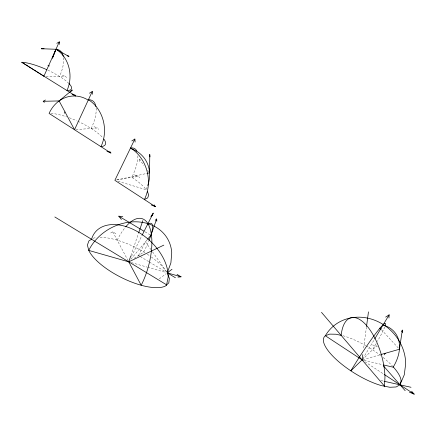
<?xml version="1.0" encoding="UTF-8"?>
<svg xmlns="http://www.w3.org/2000/svg" width="436" height="436" viewBox="0 0 436 436"><rect width="100%" height="100%" fill="white"/><g stroke="black" fill="none" stroke-linecap="round" stroke-linejoin="round"><path stroke-width="0.33" stroke-dasharray="2.18 1.64" d="M363.678 348.01L366.42 327.3M130.914 255.491L138.452 233.445M135.689 177.098L136.381 175.692M131.487 256.384L141.858 235.74M138.561 255.485L145.455 241.822L150.938 249.594M362.801 358.752L374.295 339.59M130.882 259.278L147.123 239.827M362.103 359.913L376.524 345.917L378.47 348.097M159.238 278.893L166.165 273.677M134.195 258.314L143.657 252.188A44.734 8.731 -58.9 0 0 148.867 240.803M110.722 232.988L112.777 231.865L116.701 234.23M362.747 359.733L380.099 354.773M116.821 179.905L146.283 173.555M116.859 179.97L138.381 176.106L139.645 177.839M75.869 129.639L97.702 127.933L98.743 129.378M46.025 76.18L65.645 76.474L66.485 77.619M139.634 161.565L139.155 159.02L140.823 159.129M380.792 380.519L383.429 381.108M342.898 335.775L344.053 336.031A44.815 14.71 31.8 0 1 365.733 345.644M364.071 360.376L382.356 364.627M372.551 344.941L376.524 345.917M131.35 262.592L147.003 267.072M147.657 267.257L165.92 272.484M118.042 181.283L146.158 189.742L143.978 186.935L138.664 182.144L131.836 177.283A37.409 13.745 -56.9 0 0 137.88 155.832M134.402 174.885L138.381 176.106M93.974 126.718L97.702 127.933M62.283 75.303L65.645 76.474M145.046 231.843L150.295 234.977M138.501 255.452L139.7 256.177M140.272 256.526L148.85 261.704M149.423 262.047L166.002 272.064M364.932 361.771L383.571 374.028M381.337 329.567L398.52 348.266M166.383 271.748L162.563 266.723A45.202 16.595 26.8 0 0 150.594 256.45M139.155 159.02L143.967 165.397M147.581 170.182L148.785 171.779M152.507 251.817L166.617 271.797M112.777 231.865L128.429 261.262M366.305 345.977A44.815 14.71 31.8 0 1 380.563 355.454M383.135 357.482A44.815 14.71 31.8 0 1 392.738 366.365M384.754 326.924A43.3 3.652 -57.3 0 1 377.462 341.355M376.23 343.508A43.3 3.652 -57.3 0 1 372.529 349.792M147.036 187.344A36.88 31.092 -34.1 0 1 145.973 189.687M96.127 108.074A34.144 14.492 -57.4 0 1 91.228 128.44M50.93 113.425A34.041 9.385 24.9 0 1 66.773 116.881M69.291 117.764A34.041 9.385 24.9 0 1 76.567 120.712M77.766 121.257A34.041 9.385 24.9 0 1 84.29 124.473L91.397 128.598A34.041 9.385 24.9 0 1 103.005 137.994M63.482 57.672A30.144 14.312 -58.3 0 1 59.574 76.382M47.786 70.131A30.215 7.27 24.4 0 1 53.475 72.948L59.716 76.513A30.215 7.27 24.4 0 1 68.447 83.025M93.021 238.318A45.202 16.595 26.8 0 1 96.629 237.522M100.013 237.315A45.202 16.595 26.8 0 1 145.068 252.793M147.248 254.177A45.202 16.595 26.8 0 1 150.044 256.063M117.197 240.171A45.377 19.402 -74 0 1 125.246 227.401"/><path stroke-width="0.65" d="M149.472 156.219L149.766 154.627L149.586 172.841L146.943 173.408M56.811 43.355L59.291 41.834L43.911 76.191L75.597 95.904L74.719 94.677M384.492 386.797L384.977 376.84A44.009 19.168 74 0 0 364.115 322.923A44.009 19.168 74 0 0 341.17 335.393L336.036 334.232L329.649 334.123L325.338 335.742A44.815 14.71 31.8 0 0 337.622 360.73A44.815 14.71 31.8 0 0 381.555 385.647L389.877 387.277L396.15 386.972L399.954 384.797L404.276 374.824L405.687 363.771A44.832 40.526 44.2 0 0 373.292 319.708A44.832 40.526 44.2 0 0 325.338 335.742L363.237 360.659M388.956 317.986L389.135 314.852L385.642 317.108M362.807 354.626L362.103 359.913L350.855 370.84A43.3 3.652 -57.3 0 1 375.772 333.436A43.3 3.652 -57.3 0 1 385.19 325.697M366.507 326.629L368.458 311.876M401.512 331.594L402.346 330.101L399.425 349.247L380.742 354.588M166.465 285.329L168.149 277.214A44.832 28.912 41.1 0 0 134.244 229.903A44.832 28.912 41.1 0 0 91.555 239.271L88.889 240.934L87.407 245.043L88.759 250.411A45.202 16.595 26.8 0 0 124.549 279.045A45.202 16.595 26.8 0 0 165.446 286.021L168.803 282.871L169.375 278.37L167.707 274.097M399.954 384.797L401.098 380.971A44.815 14.71 31.8 0 0 393.179 366.845M152.404 215.727L153.205 213.144L150.851 216.599M130.696 256.128L128.74 261.845L141.199 285.248A45.377 19.402 -74 0 0 150.442 229.865A45.377 19.402 -74 0 0 125.677 226.884M138.664 232.819L142.834 220.638M155.211 220.251L156.671 218.997L150.878 235.326L147.537 239.326M172.029 269.257L167.233 272.876L170.885 262.908L171.735 252.804A45.257 37.398 -28.7 0 0 136.539 221.82A45.257 37.398 -28.7 0 0 88.759 250.411L128.74 261.845L163.832 245.13M52.794 57.279L55.993 49.214A30.144 14.312 -58.3 0 1 63.247 56.282M52.336 58.408L55.966 49.273L68.932 56.457L67.182 55.715M21.8 62.261L43.911 76.191L21.8 62.261A30.215 7.27 24.4 0 1 46.625 69.602M64.381 113.246L64.986 111.927M89.451 93.206L92.258 91.473L74.507 129.748L110.891 153.014L109.785 151.456M131.803 140.953L134.871 139.04L114.864 180.33L155.472 206.729L154.115 204.844M142.163 235.129L153.205 213.144M374.644 339.012L389.135 314.852M384.312 354.839L385.244 353.302M71.15 91.249L72.174 90.094L70.392 91.255M44.363 102.384L43.197 101.288L59.116 100.934L72.174 90.094M43.197 101.288L45.437 100.002M177.964 277.132L181.06 276.816L177.065 274.408M42.036 48.881L41.513 48.734L44.091 48.778M41.513 48.734L55.966 49.273M49.257 66.021L47.971 65.329L48.99 65.645M121.393 219.493L118.794 216.174L122.81 216.621M384.094 381.255L411.017 387.288M383.658 364.965L393.147 367.188A42.668 29.158 -39.4 0 0 383.004 325.076M380.372 329.218L379.979 328.095L381.091 328.384M167.222 272.86L181.06 276.816M409.48 392.226L414.2 394.166L411.628 391.256M151.194 204.904L155.472 206.729M106.956 151.314L110.891 153.014M72.109 94.361L75.597 95.904M118.794 216.174L143.88 231.145M167.146 272.756L175.43 277.759M54.827 216.975L166.666 284.877M384.138 374.399L414.2 394.166M67.863 55.748L68.932 56.457M379.979 328.095L380.884 329.076M383.271 365.673L405.202 390.705M321.49 312.345L384.579 386.242M59.116 100.934L74.54 129.743L49.077 113.425A33.697 29.059 85 0 1 88.241 100.133M147.406 191.35L148.692 195.088L147.684 197.89L144.392 199.525A37.376 32.896 79.8 0 0 130.56 147.935A37.409 13.745 -56.9 0 1 136.915 151.216M59.291 41.834L59.596 44.368M92.258 91.473L92.557 94.269M149.766 154.627L150.006 156.905M134.871 139.04L135.127 142.032M156.671 218.997L156.84 221.215M402.346 330.101L402.521 332.663M130.925 148.589A36.88 31.092 -34.1 0 1 147.717 185.556M103.85 139.057A34.041 9.385 24.9 0 1 100.972 146.67A34.172 29.544 84.7 0 0 88.437 99.713A34.144 14.492 -57.4 0 1 95.936 106.613M55.993 49.214A30.269 25.719 88.7 0 1 66.986 90.525A30.215 7.27 24.4 0 0 68.844 83.423M147.651 224.202A44.734 8.731 -58.9 0 1 149.101 240.22"/></g></svg>
